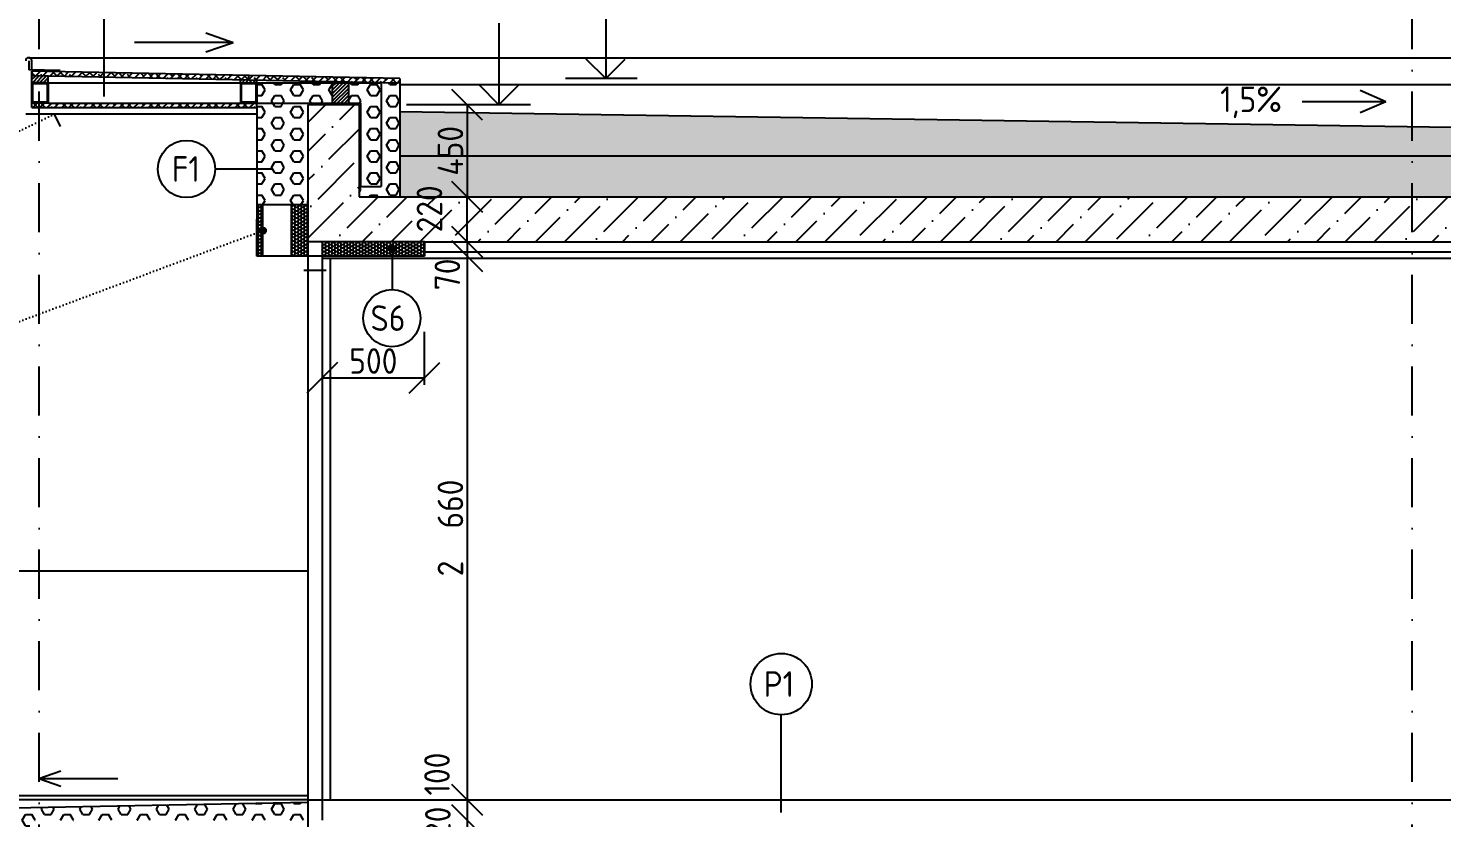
# Model space of a CAD drawing. Extents: x 3792242 to 5145247, y -1546315 to -1031918.
# Drawn here: x 3797215 to 3804128, y -1492848 to -1488986 of the extents above; entities that cross this region are included whole.
import ezdxf

# ---------------------------------------------------------------- set-up
doc = ezdxf.new("R2010")
doc.units = 0
doc.header["$MEASUREMENT"] = 0
doc.linetypes.add('ACAD_ISO07W100', pattern=[3.5, 0.5, -3])
doc.linetypes.add('BODKOCIARKOVANA_3', pattern=[5.6, 3, -1.3, 0, -1.3])
doc.layers.get('0').update_dxf_attribs({"linetype": 'CONTINUOUS'})
doc.layers.get('Defpoints').update_dxf_attribs({"color": 61, "linetype": 'CONTINUOUS'})
for name, color, linetype in [('KÓTY', 4, 'CONTINUOUS'), ('MÚRY', 1, 'CONTINUOUS'), ('OKNÁ', 143, 'CONTINUOUS'), ('osi', 253, 'CONTINUOUS'), ('TENKÁ', 7, 'CONTINUOUS'), ('ZARIADENIE1', 145, 'CONTINUOUS'), ('ŠRAFY', 82, 'CONTINUOUS'), ('šrafy-múry', 8, 'CONTINUOUS')]:
    doc.layers.add(name, color=color, linetype=linetype)
doc.styles.add('STYLE1', font='isocp.shx')
doc.dimstyles.new('STANDARD-50', dxfattribs={"dimtxt": 125, "dimasz": 150, "dimexe": 10, "dimexo": 200, "dimgap": 20, "dimtad": 1, "dimdsep": 46, "dimlunit": 6, "dimtxsty": 'STYLE1', "dimblk1": 'OBLIQUE', "dimblk2": 'OBLIQUE', "dimsah": 1, "dimcen": 2.5, "dimse1": 1, "dimse2": 1, "dimadec": 0, "dimazin": 0, "dimtfac": 1, "dimtmove": 1, "dimatfit": 3, "dimldrblk": 'OBLIQUE', "dimfxl": 1, "dimtolj": 1, "dimtzin": 0, "dimarcsym": 0})
pattern_1 = [(0, (-677822.307, 7280), (15, 8.660254038), [10, -20]), (120, (-677822.307, 7280), (-15, 8.660254038), [10, -20]), (60, (-677822.307, 7280), (9e-15, 17.320508076), [-20, 10])]
pattern_2 = [(45, (42813.193, 7000), (-8.838834765, 8.838834765), [])]
pattern_3 = [(45, (42813.193, 7000), (-17.67766953, 17.67766953), []), (135, (42813.193, 7000), (-53.03300859, 17.67766953), [62.5, -37.5])]
pattern_4 = [(0, (-605392.31, 16000), (0, 54.12658774), [31.25, -62.5]), (120, (-605392.31, 16000), (-46.875, -27.06329387), [31.25, -62.5]), (60, (-605361.06, 16000), (-46.875, 27.06329387), [31.25, -62.5])]
pattern_5 = [(0, (42813.193, 0), (0, 37.5), [37.5, -37.5]), (90, (42813.193, 0), (-37.5, 2e-15), [37.5, -37.5])]

# ---------------------------------------------------------------- blocks, each defined once
blk = doc.blocks.new('_OBLIQUE')
at = {"color": 0, "linetype": 'ByBlock'}
blk.add_line((-0.5, -0.5), (0.5, 0.5), dxfattribs=at)
blk = doc.blocks.new('*D33400')
at = {"layer": 'Defpoints', "color": 0}
for p in [(3799362.2, -1489810.3), (3799362.2, -1489810.3), (3799362.2, -1490030.3)]:
    blk.add_point(p, dxfattribs=at)
at = {"layer": 'KÓTY', "color": 0, "lineweight": -2, "ltscale": 0.25}
blk.add_line((3799362.2, -1490030.3), (3799362.2, -1489810.3), dxfattribs=at)
at = {"layer": 'KÓTY', "color": 0, "linetype": 'ByBlock', "lineweight": -2, "xscale": 150, "yscale": 150, "zscale": 150}
for p, rotation in [((3799362.2, -1489810.3), 90), ((3799362.2, -1490030.3), 270)]:
    blk.add_blockref('_OBLIQUE', p, dxfattribs=dict(at, rotation=rotation))
at = {"layer": 'KÓTY', "color": 0, "insert": (3799177.2, -1489869.5), "char_height": 125, "attachment_point": 5, "rotation": 90, "style": 'STYLE1'}
blk.add_mtext('\\A1;220', dxfattribs=at)
blk = doc.blocks.new('*D33401')
at = {"layer": 'Defpoints', "color": 0}
for p in [(3798832.7, -1489360.3), (3798832.7, -1489810.3), (3799362.2, -1489810.3)]:
    blk.add_point(p, dxfattribs=at)
at = {"layer": 'KÓTY', "color": 0, "lineweight": -2, "ltscale": 0.25}
blk.add_line((3799362.2, -1489360.3), (3799362.2, -1489810.3), dxfattribs=at)
at = {"layer": 'KÓTY', "color": 0, "linetype": 'ByBlock', "lineweight": -2, "xscale": 150, "yscale": 150, "zscale": 150}
for p, rotation in [((3799362.2, -1489360.3), 90), ((3799362.2, -1489810.3), 270)]:
    blk.add_blockref('_OBLIQUE', p, dxfattribs=dict(at, rotation=rotation))
at = {"layer": 'KÓTY', "color": 0, "insert": (3799279.7, -1489585.3), "char_height": 125, "attachment_point": 5, "rotation": 90, "style": 'STYLE1'}
blk.add_mtext('\\A1;450', dxfattribs=at)
blk = doc.blocks.new('*D33402')
at = {"layer": 'Defpoints', "color": 0}
for p in [(3798692.7, -1492760.3), (3798692.7, -1492860.3), (3799362.2, -1492860.3)]:
    blk.add_point(p, dxfattribs=at)
at = {"layer": 'KÓTY', "color": 0, "lineweight": -2, "ltscale": 0.25}
blk.add_line((3799362.2, -1492760.3), (3799362.2, -1492860.3), dxfattribs=at)
at = {"layer": 'KÓTY', "color": 0, "linetype": 'ByBlock', "lineweight": -2, "xscale": 150, "yscale": 150, "zscale": 150}
for p, rotation in [((3799362.2, -1492760.3), 90), ((3799362.2, -1492860.3), 270)]:
    blk.add_blockref('_OBLIQUE', p, dxfattribs=dict(at, rotation=rotation))
at = {"layer": 'KÓTY', "color": 0, "insert": (3799214.2, -1492634), "char_height": 125, "attachment_point": 5, "rotation": 90, "style": 'STYLE1'}
blk.add_mtext('\\A1;100', dxfattribs=at)
blk = doc.blocks.new('*D33403')
at = {"layer": 'Defpoints', "color": 0}
for p in [(3799362.2, -1492860.3), (3799362.2, -1493080.3), (3799362.2, -1493080.3)]:
    blk.add_point(p, dxfattribs=at)
at = {"layer": 'KÓTY', "color": 0, "lineweight": -2, "ltscale": 0.25}
blk.add_line((3799362.2, -1492860.3), (3799362.2, -1493080.3), dxfattribs=at)
at = {"layer": 'KÓTY', "color": 0, "linetype": 'ByBlock', "lineweight": -2, "xscale": 150, "yscale": 150, "zscale": 150}
for p, rotation in [((3799362.2, -1492860.3), 90), ((3799362.2, -1493080.3), 270)]:
    blk.add_blockref('_OBLIQUE', p, dxfattribs=dict(at, rotation=rotation))
at = {"layer": 'KÓTY', "color": 0, "insert": (3799218.2, -1492908.5), "char_height": 125, "attachment_point": 5, "rotation": 90, "style": 'STYLE1'}
blk.add_mtext('\\A1;220', dxfattribs=at)
blk = doc.blocks.new('*D47839')
at = {"layer": 'Defpoints', "color": 0}
for p in [(3799152.7, -1490100.3), (3799152.7, -1492760.3), (3799362.2, -1492760.3)]:
    blk.add_point(p, dxfattribs=at)
at = {"layer": 'KÓTY', "color": 0, "lineweight": -2, "ltscale": 0.25}
blk.add_line((3799362.2, -1490100.3), (3799362.2, -1492760.3), dxfattribs=at)
at = {"layer": 'KÓTY', "color": 0, "linetype": 'ByBlock', "lineweight": -2, "xscale": 150, "yscale": 150, "zscale": 150}
for p, rotation in [((3799362.2, -1490100.3), 90), ((3799362.2, -1492760.3), 270)]:
    blk.add_blockref('_OBLIQUE', p, dxfattribs=dict(at, rotation=rotation))
at = {"layer": 'KÓTY', "color": 0, "insert": (3799279.7, -1491430.3), "char_height": 125, "attachment_point": 5, "rotation": 90, "style": 'STYLE1'}
blk.add_mtext('\\A1;2ﾠ660', dxfattribs=at)
blk = doc.blocks.new('*D47840')
at = {"layer": 'Defpoints', "color": 0}
for p in [(3799152.7, -1490030.3), (3799152.7, -1490100.3), (3799362.2, -1490100.3)]:
    blk.add_point(p, dxfattribs=at)
at = {"layer": 'KÓTY', "color": 0, "lineweight": -2, "ltscale": 0.25}
blk.add_line((3799362.2, -1490030.3), (3799362.2, -1490100.3), dxfattribs=at)
at = {"layer": 'KÓTY', "color": 0, "linetype": 'ByBlock', "lineweight": -2, "xscale": 150, "yscale": 150, "zscale": 150}
for p, rotation in [((3799362.2, -1490030.3), 90), ((3799362.2, -1490100.3), 270)]:
    blk.add_blockref('_OBLIQUE', p, dxfattribs=dict(at, rotation=rotation))
at = {"layer": 'KÓTY', "color": 0, "insert": (3799264.7, -1490190), "char_height": 125, "attachment_point": 5, "rotation": 90, "style": 'STYLE1'}
blk.add_mtext('\\A1;70', dxfattribs=at)
blk = doc.blocks.new('*D49145')
at = {"layer": 'Defpoints', "color": 0}
for p in [(3798652.7, -1490221.3), (3799152.7, -1490221.3), (3799152.7, -1490696)]:
    blk.add_point(p, dxfattribs=at)
at = {"layer": 'KÓTY', "color": 0, "lineweight": -2, "ltscale": 0.25}
blk.add_line((3798652.7, -1490696), (3799152.7, -1490696), dxfattribs=at)
at = {"layer": 'KÓTY', "color": 0, "linetype": 'ByBlock', "lineweight": -2, "xscale": 150, "yscale": 150, "zscale": 150, "rotation": 180}
blk.add_blockref('_OBLIQUE', (3798652.7, -1490696), dxfattribs=at)
at = {"layer": 'KÓTY', "color": 0, "linetype": 'ByBlock', "lineweight": -2, "xscale": 150, "yscale": 150, "zscale": 150}
blk.add_blockref('_OBLIQUE', (3799152.7, -1490696), dxfattribs=at)
at = {"layer": 'KÓTY', "color": 0, "insert": (3798902.7, -1490613.5), "char_height": 125, "attachment_point": 5, "style": 'STYLE1'}
blk.add_mtext('\\A1;500', dxfattribs=at)

msp = doc.modelspace()

# ---------------------------------------------------------------- hatches: boundary and pattern name
at = {"layer": 'TENKÁ'}
h = msp.add_hatch(color=256, dxfattribs=at)
h.dxf.hatch_style = 1
h.paths.add_polyline_path([(3798362.693, -1489960.27, 2.41421356), (3798377.693, -1489975.27, 0.41421356)])
h = msp.add_hatch(color=256, dxfattribs=at)
h.dxf.hatch_style = 1
h.paths.add_polyline_path([(3798994.193, -1490050.5, 2.41421356), (3799009.193, -1490065.5, 0.41421356)])
at = {"layer": 'ŠRAFY'}
h = msp.add_hatch(dxfattribs=at)
h.set_pattern_fill('ANSI38', color=256, scale=200)
h.set_pattern_definition(pattern_3)
h.paths.add_polyline_path([(3798293.133, -1489217.315), (3797232.693, -1489196.106), (3797232.693, -1489218.11), (3798292.693, -1489239.31), (3798293.133, -1489217.315)])
h = msp.add_hatch(dxfattribs=at)
h.set_pattern_fill('ANSI31', color=256, scale=100)
h.set_pattern_definition(pattern_2)
h.paths.add_polyline_path([(3797312.693, -1489219.71), (3797232.693, -1489218.11), (3797232.693, -1489252.27), (3797312.693, -1489252.27)])
h = msp.add_hatch(dxfattribs=at)
h.set_pattern_fill('ANSI38', color=256, scale=200)
h.set_pattern_definition(pattern_3)
h.paths.add_polyline_path([(3798782.693, -1489249.11), (3798940.693, -1489252.27), (3799032.693, -1489254.11), (3799032.693, -1489232.106), (3798582.693, -1489223.106), (3798293.133, -1489217.315), (3798292.693, -1489239.31), (3798332.693, -1489240.11), (3798702.693, -1489247.51)])
h = msp.add_hatch(dxfattribs=at)
h.set_pattern_fill('SQUARE', color=256, scale=300)
h.set_pattern_definition(pattern_5)
h.paths.add_polyline_path([(3799032.693, -1489610.27), (3807105.152, -1489610.27), (3810422.693, -1489610.27), (3810422.693, -1489376.595), (3805212.193, -1489454.753), (3804334.545, -1489467.918), (3804332.193, -1489470.27), (3804329.91, -1489467.987), (3804177.693, -1489470.27), (3799032.693, -1489393.095)])
h.paths.add_polyline_path([(3807053.995, -1489383.559), (3807598.294, -1489383.559), (3807598.294, -1489583.673), (3807053.995, -1489583.673)], flags=24)
h.paths.add_polyline_path([(3809406.693, -1489450.799), (3809406.693, -1489163.201), (3809656.693, -1489163.201), (3809656.693, -1489450.799)], flags=9)
h = msp.add_hatch(dxfattribs=at)
h.set_pattern_fill('ANSI31', color=256, scale=100)
h.set_pattern_definition(pattern_2)
h.paths.add_polyline_path([(3798332.693, -1489240.11), (3798292.693, -1489239.31), (3798252.693, -1489238.51), (3798252.693, -1489252.27), (3798332.693, -1489252.27)])
h = msp.add_hatch(dxfattribs=at)
h.set_pattern_fill('HEX', color=256, scale=250)
h.set_pattern_definition(pattern_4)
h.paths.add_polyline_path([(3798582.693, -1489352.27), (3798702.693, -1489352.27), (3798702.693, -1489252.27), (3798332.693, -1489252.27), (3798332.693, -1489352.27)])
h = msp.add_hatch(dxfattribs=at)
h.set_pattern_fill('ANSI31', color=256, scale=100)
h.set_pattern_definition(pattern_2)
h.paths.add_polyline_path([(3798702.693, -1489252.27), (3798702.693, -1489352.27), (3798782.693, -1489352.27), (3798782.693, -1489252.27)])
h = msp.add_hatch(dxfattribs=at)
h.set_pattern_fill('HEX', color=256, scale=250)
h.set_pattern_definition(pattern_4)
h.paths.add_polyline_path([(3798940.693, -1489760.27), (3798940.693, -1489252.27), (3798782.693, -1489252.27), (3798782.693, -1489352.27), (3798832.693, -1489352.27), (3798840.693, -1489352.27), (3798840.693, -1489760.27)])
h = msp.add_hatch(dxfattribs=at)
h.set_pattern_fill('HEX', color=256, scale=250)
h.set_pattern_definition(pattern_4)
h.paths.add_polyline_path([(3798840.693, -1489760.27), (3798832.693, -1489760.27), (3798832.693, -1489810.27), (3799032.693, -1489810.27), (3799032.693, -1489610.27), (3799032.693, -1489393.095), (3799032.693, -1489260.27), (3799032.693, -1489254.11), (3798940.693, -1489252.27), (3798940.693, -1489760.27)])
h = msp.add_hatch(dxfattribs=at)
h.set_pattern_fill('ANSI38', color=256, scale=200)
h.set_pattern_definition(pattern_3)
h.paths.add_polyline_path([(3797312.693, -1489352.27), (3797232.693, -1489352.27), (3797232.693, -1489374.27), (3798332.693, -1489374.27), (3798332.693, -1489352.27)])
h = msp.add_hatch(dxfattribs=at)
h.set_pattern_fill('HEX', color=256, scale=250)
h.set_pattern_definition(pattern_4)
h.paths.add_polyline_path([(3798332.693, -1489352.27), (3798332.693, -1489374.27), (3798332.693, -1489850.27), (3798582.693, -1489850.27), (3798582.693, -1489352.27)])
h = msp.add_hatch(dxfattribs=at)
h.set_pattern_fill('SQUARE', color=256, scale=300)
h.set_pattern_definition(pattern_5)
h.paths.add_polyline_path([(3807105.152, -1489610.27), (3799032.693, -1489610.27), (3799032.693, -1489810.27), (3807105.152, -1489810.27)])
h.paths.add_polyline_path([(3799052.193, -1490013.319), (3799052.193, -1489725.721), (3799302.193, -1489725.721), (3799302.193, -1490013.319)], flags=9)
h.paths.add_polyline_path([(3799154.693, -1489735.32), (3799154.693, -1489435.221), (3799404.693, -1489435.221), (3799404.693, -1489735.32)], flags=9)
h = msp.add_hatch(dxfattribs=at)
h.set_pattern_fill('HONEY', color=256, scale=80)
h.set_pattern_definition(pattern_1)
h.paths.add_polyline_path([(3798352.693, -1489850.27), (3798332.693, -1489850.27), (3798332.693, -1490100.27), (3798362.693, -1490100.27), (3798362.693, -1489850.27)])
h = msp.add_hatch(dxfattribs=at)
h.set_pattern_fill('HONEY', color=256, scale=80)
h.set_pattern_definition(pattern_1)
h.paths.add_polyline_path([(3798582.693, -1489850.27), (3798582.693, -1490000.27), (3798582.693, -1490100.27), (3798502.693, -1490100.27), (3798502.693, -1489850.27)])
h = msp.add_hatch(dxfattribs=at)
h.set_pattern_fill('HONEY', color=256, scale=80)
h.set_pattern_definition([(0, (-677822.307, 7280), (15, 8.660254038), [10, -20]), (120, (-677822.307, 7280), (-15, 8.660254038), [10, -20]), (60, (-677822.307, 7280), (1e-14, 17.320508076), [-20, 10])])
h.paths.add_polyline_path([(3798652.693, -1490100.27), (3799152.693, -1490100.27), (3799152.693, -1490030.27), (3798652.693, -1490030.27)])
h = msp.add_hatch(dxfattribs=at)
h.set_pattern_fill('HEX', color=256, scale=250)
h.set_pattern_definition(pattern_4)
h.paths.add_polyline_path([(3797222.693, -1492860.27), (3798582.693, -1492860.27), (3798582.693, -1492772.64), (3796951.193, -1492805.27), (3796951.193, -1492860.27), (3796814.193, -1492860.27), (3796814.193, -1492805.27), (3795702.693, -1492783.04), (3795702.693, -1492860.27), (3795752.693, -1492860.27), (3795752.693, -1492910.27), (3797222.693, -1492910.27)])
at = {"layer": 'šrafy-múry'}
h = msp.add_hatch(dxfattribs=at)
h.set_pattern_fill('ANSI36', color=253, scale=800, angle=180)
h.set_pattern_definition([(45, (-120860.31, 39933.5), (53.0330086, 194.4543648), [250, -50, 0, -50])])
h.paths.add_polyline_path([(3805562.693, -1490030.27), (3810442.693, -1490030.27), (3810442.693, -1490280.27), (3810782.693, -1490280.27), (3810782.693, -1488860.27), (3810622.693, -1488860.27), (3810622.693, -1489810.27), (3810422.693, -1489810.27), (3799032.693, -1489810.27), (3798832.693, -1489810.27), (3798832.693, -1489360.27), (3798752.693, -1489360.27), (3798582.693, -1489360.27), (3798582.693, -1489810.27), (3798582.693, -1490030.27), (3798832.693, -1490030.27), (3801667.693, -1490030.27), (3801782.693, -1490030.27), (3805132.693, -1490030.27), (3805447.693, -1490030.27)])
h = msp.add_hatch(color=256, dxfattribs=at)
h.dxf.hatch_style = 1
h.paths.add_polyline_path([(3797232.693, -1489352.27), (3797312.693, -1489352.27), (3797312.693, -1489252.27), (3797232.693, -1489252.27)])
h.paths.add_polyline_path([(3797307.693, -1489257.27), (3797307.693, -1489347.27), (3797237.693, -1489347.27), (3797237.693, -1489257.27)], flags=16)
h = msp.add_hatch(color=256, dxfattribs=at)
h.dxf.hatch_style = 1
h.paths.add_polyline_path([(3798252.693, -1489352.27), (3798332.693, -1489352.27), (3798332.693, -1489252.27), (3798252.693, -1489252.27)])
h.paths.add_polyline_path([(3798327.693, -1489257.27), (3798327.693, -1489347.27), (3798257.693, -1489347.27), (3798257.693, -1489257.27)], flags=16)

# ---------------------------------------------------------------- linework, layer by layer
at = {"layer": 'KÓTY', "ltscale": 0.25}
for p, q in [((3800193.136, -1489232.106), (3799843.136, -1489232.106)), ((3799415.596, -1489360.27), (3799065.596, -1489360.27)), ((3799670.693, -1489360.27), (3799320.693, -1489360.27)), ((3797372.193, -1489466), (3797342.804, -1489405.429)), ((3799152.693, -1490730.5), (3799152.693, -1490471.5))]:
    msp.add_line(p, q, dxfattribs=at)
at = {"layer": 'KÓTY', "linetype": 'ACAD_ISO07W100', "ltscale": 5}
for p, q in [((3795975.193, -1490069), (3797345.193, -1489404.27)), ((3795975.193, -1490866.5), (3798362.693, -1489975.27))]:
    msp.add_line(p, q, dxfattribs=at)
at = {"layer": 'MÚRY'}
for p, q in [((3797232.693, -1489374.27), (3797232.693, -1489196.106)), ((3799032.693, -1489232.106), (3797232.693, -1489196.106)), ((3799032.693, -1489232.106), (3799032.693, -1489393.095)), ((3797232.693, -1489374.27), (3798332.693, -1489374.27)), ((3798332.693, -1489374.27), (3798332.693, -1490100.27)), ((3799032.693, -1489393.095), (3804177.693, -1489470.27)), ((3798332.693, -1490100.27), (3798332.693, -1489920.27)), ((3799152.693, -1490030.27), (3805132.693, -1490030.27)), ((3799152.693, -1490030.27), (3799152.693, -1490100.27)), ((3799152.693, -1490100.27), (3798332.693, -1490100.27)), ((3799152.693, -1490080.27), (3799152.693, -1490100.27)), ((3798582.693, -1492772.64), (3796951.193, -1492805.27)), ((3798582.693, -1492760.27), (3805132.693, -1492760.27)), ((3798582.693, -1492760.27), (3798582.693, -1492772.64))]:
    msp.add_line(p, q, dxfattribs=at)
at = {"layer": 'OKNÁ', "ltscale": 0.25}
for p, q in [((3797586.693, -1489319.27), (3797586.693, -1488745.162)), ((3798406.323, -1489674.437), (3798128.961, -1489674.437)), ((3798582.693, -1490030.27), (3798582.693, -1492760.27)), ((3798652.693, -1490030.27), (3798652.693, -1492760.27)), ((3798652.693, -1490030.27), (3798652.693, -1492760.27)), ((3798994.193, -1490065.5), (3798994.193, -1490264.161)), ((3798672.693, -1490170.27), (3798562.693, -1490170.27)), ((3800897.693, -1492821.838), (3800897.693, -1492344.162))]:
    msp.add_line(p, q, dxfattribs=at)
for centre, radius in [((3797988.961, -1489674.437), 140), ((3798993.687, -1490404.16), 140), ((3800897.693, -1492194.162), 150)]:
    msp.add_circle(centre, radius, dxfattribs=at)
at = {"layer": 'osi', "linetype": 'BODKOCIARKOVANA_3', "ltscale": 80}
for p, q in [((3797267.693, -1508356), (3797267.693, -1485946)), ((3803982.693, -1508356), (3803982.693, -1485946))]:
    msp.add_line(p, q, dxfattribs=at)
at = {"layer": 'TENKÁ', "linetype": 'ByBlock', "ltscale": 0.25}
for p, q in [((3800039.193, -1488832.106), (3800039.193, -1489232.106)), ((3799516.749, -1488960.27), (3799516.749, -1489360.27)), ((3800039.193, -1489232.106), (3799943.733, -1489136.646)), ((3800039.193, -1489232.106), (3800134.652, -1489136.646)), ((3799516.749, -1489360.27), (3799421.29, -1489264.811)), ((3799516.749, -1489360.27), (3799612.209, -1489264.811))]:
    msp.add_line(p, q, dxfattribs=at)
at = {"layer": 'TENKÁ'}
for p, q in [((3798083.693, -1489007.77), (3798217.693, -1489054.77)), ((3798217.693, -1489054.77), (3797735.193, -1489054.77)), ((3798083.693, -1489101.77), (3798217.693, -1489054.77)), ((3797217.693, -1489130), (3805977.823, -1489130)), ((3797217.693, -1489145), (3797217.693, -1489190)), ((3797232.693, -1489190.3), (3797232.693, -1489145)), ((3797370.693, -1489193.06), (3797217.693, -1489190)), ((3799032.253, -1489254.101), (3797232.693, -1489218.11)), ((3797312.693, -1489252.27), (3797312.693, -1489219.71)), ((3798292.693, -1489239.31), (3798293.133, -1489217.315)), ((3797312.693, -1489252.27), (3797232.693, -1489252.27)), ((3797307.693, -1489257.27), (3797237.693, -1489257.27)), ((3797237.693, -1489347.27), (3797237.693, -1489257.27)), ((3797307.693, -1489257.27), (3797307.693, -1489347.27)), ((3797312.693, -1489252.27), (3797312.693, -1489352.27)), ((3797312.693, -1489252.27), (3798940.693, -1489252.27)), ((3798252.693, -1489252.27), (3798252.693, -1489238.51)), ((3798252.693, -1489252.27), (3798252.693, -1489352.27)), ((3798327.693, -1489257.27), (3798257.693, -1489257.27)), ((3798257.693, -1489347.27), (3798257.693, -1489257.27)), ((3798327.693, -1489257.27), (3798327.693, -1489347.27)), ((3798332.693, -1489252.27), (3798332.693, -1489240.11)), ((3798332.693, -1489252.27), (3798332.693, -1489352.27)), ((3798332.693, -1489252.27), (3798332.693, -1489352.27)), ((3798702.693, -1489352.27), (3798702.693, -1489247.51)), ((3798782.693, -1489352.27), (3798782.693, -1489249.11)), ((3798940.693, -1489252.27), (3798940.693, -1489760.27)), ((3799032.693, -1489260.27), (3805940.823, -1489260.27)), ((3803728.443, -1489288.5), (3803853.943, -1489343.5)), ((3797312.693, -1489352.27), (3797232.693, -1489352.27)), ((3797307.693, -1489347.27), (3797237.693, -1489347.27)), ((3797312.693, -1489352.27), (3798840.693, -1489352.27)), ((3798327.693, -1489347.27), (3798257.693, -1489347.27)), ((3798332.693, -1489374.27), (3798332.693, -1489352.27)), ((3798582.693, -1489360.27), (3798582.693, -1490030.27)), ((3798832.693, -1489360.27), (3798582.693, -1489360.27)), ((3798832.693, -1489360.27), (3798832.693, -1489810.27)), ((3798840.693, -1489352.27), (3798840.693, -1489760.27)), ((3803444.443, -1489343.5), (3803853.943, -1489343.5)), ((3803728.443, -1489398.5), (3803853.943, -1489343.5)), ((3797202.693, -1489404.27), (3798332.693, -1489404.27)), ((3799032.693, -1489393.095), (3799032.693, -1489810.27)), ((3799032.693, -1489610.27), (3810422.693, -1489610.27)), ((3798832.693, -1489760.27), (3798940.693, -1489760.27)), ((3798352.693, -1489850.27), (3798332.693, -1489850.27)), ((3798582.693, -1489850.27), (3798352.693, -1489850.27)), ((3798362.693, -1490100.27), (3798362.693, -1489850.27)), ((3798502.693, -1490100.27), (3798502.693, -1489850.27)), ((3798582.693, -1490000.27), (3798582.693, -1489830.27)), ((3798832.693, -1489810.27), (3810622.693, -1489810.27)), ((3799152.693, -1490030.27), (3798582.693, -1490030.27)), ((3798652.693, -1490110.27), (3805132.693, -1490110.27)), ((3798692.693, -1492760.27), (3798692.693, -1490110.27)), ((3798692.693, -1492760.27), (3798692.693, -1490110.27)), ((3799152.693, -1490080.27), (3805132.693, -1490080.27)), ((3797374.643, -1492619.67), (3797267.443, -1492657.27)), ((3797653.443, -1492657.27), (3797267.443, -1492657.27)), ((3797374.643, -1492694.87), (3797267.443, -1492657.27)), ((3798582.693, -1492740.27), (3795698.693, -1492740.27)), ((3798582.693, -1492760.27), (3795698.693, -1492760.27)), ((3798582.693, -1492772.64), (3798582.693, -1492910.27)), ((3798652.693, -1492760.27), (3798652.693, -1492860.27))]:
    msp.add_line(p, q, dxfattribs=at)
for centre in [(3798362.693, -1489975.27), (3798994.193, -1490065.5)]:
    msp.add_circle(centre, 15, dxfattribs=at)
msp.add_arc((3797217.693, -1489145), 15, 0, 180, dxfattribs=at)
at = {"layer": 'ZARIADENIE1'}
msp.add_line((3795685.693, -1491640.27), (3798582.693, -1491640.27), dxfattribs=at)

# ---------------------------------------------------------------- texts
at = {"layer": 'TENKÁ', "ltscale": 0.25, "style": 'STYLE1'}
for s, p in [('1,5%', (3803044.275, -1489396.042)), ('F1', (3797917.657, -1489736.615)), ('S6', (3798889.383, -1490466.338)), ('P1', (3800811.888, -1492256.34))]:
    msp.add_text(s, height=125, dxfattribs=at).set_placement(p)

# ---------------------------------------------------------------- dimensions: what is measured, and where the dimension line sits
at = {"layer": 'KÓTY', "ltscale": 0.25}
for base, p1, p2, picture, middle in [((3799362.193, -1489810.27), (3798832.693, -1489360.27), (3798832.693, -1489810.27), '*D33401', (3799279.693, -1489585.27)), ((3799362.193, -1489810.27), (3799362.193, -1490030.27), (3799362.193, -1489810.27), '*D33400', (3799177.193, -1489869.52)), ((3799362.193, -1492760.27), (3799152.693, -1490100.27), (3799152.693, -1492760.27), '*D47839', (3799279.65, -1491430.27))]:
    dim = msp.add_linear_dim(base=base, p1=p1, p2=p2, angle=90, dimstyle='STANDARD-50', override={"dimtxsty": 'STYLE1', "dimldrblk": 'OBLIQUE'}, dxfattribs=at)
    dim.commit()
    dim.dimension.update_dxf_attribs({"geometry": picture, "text_midpoint": middle})
for base, p1, p2, picture, middle in [((3799362.193, -1490100.27), (3799152.693, -1490030.27), (3799152.693, -1490100.27), '*D47840', (3799347.193, -1490190)), ((3799362.193, -1492860.27), (3798692.693, -1492760.27), (3798692.693, -1492860.27), '*D33402', (3799296.693, -1492634)), ((3799362.193, -1493080.27), (3799362.193, -1492860.27), (3799362.193, -1493080.27), '*D33403', (3799300.693, -1492908.5))]:
    dim = msp.add_linear_dim(base=base, p1=p1, p2=p2, angle=90, dimstyle='STANDARD-50', override={"dimtxsty": 'STYLE1', "dimldrblk": 'OBLIQUE'}, dxfattribs=at)
    dim.commit()
    dim.dimension.update_dxf_attribs({"geometry": picture, "text_midpoint": middle, "dimtype": 160})
dim = msp.add_linear_dim(base=(3799152.693, -1490696), p1=(3798652.693, -1490221.27), p2=(3799152.693, -1490221.27), dimstyle='STANDARD-50', override={"dimtxsty": 'STYLE1', "dimldrblk": 'OBLIQUE'}, dxfattribs=at)
dim.commit()
dim.dimension.update_dxf_attribs({"geometry": '*D49145', "text_midpoint": (3798902.693, -1490613.5)})

doc.saveas('drawing.dxf')
